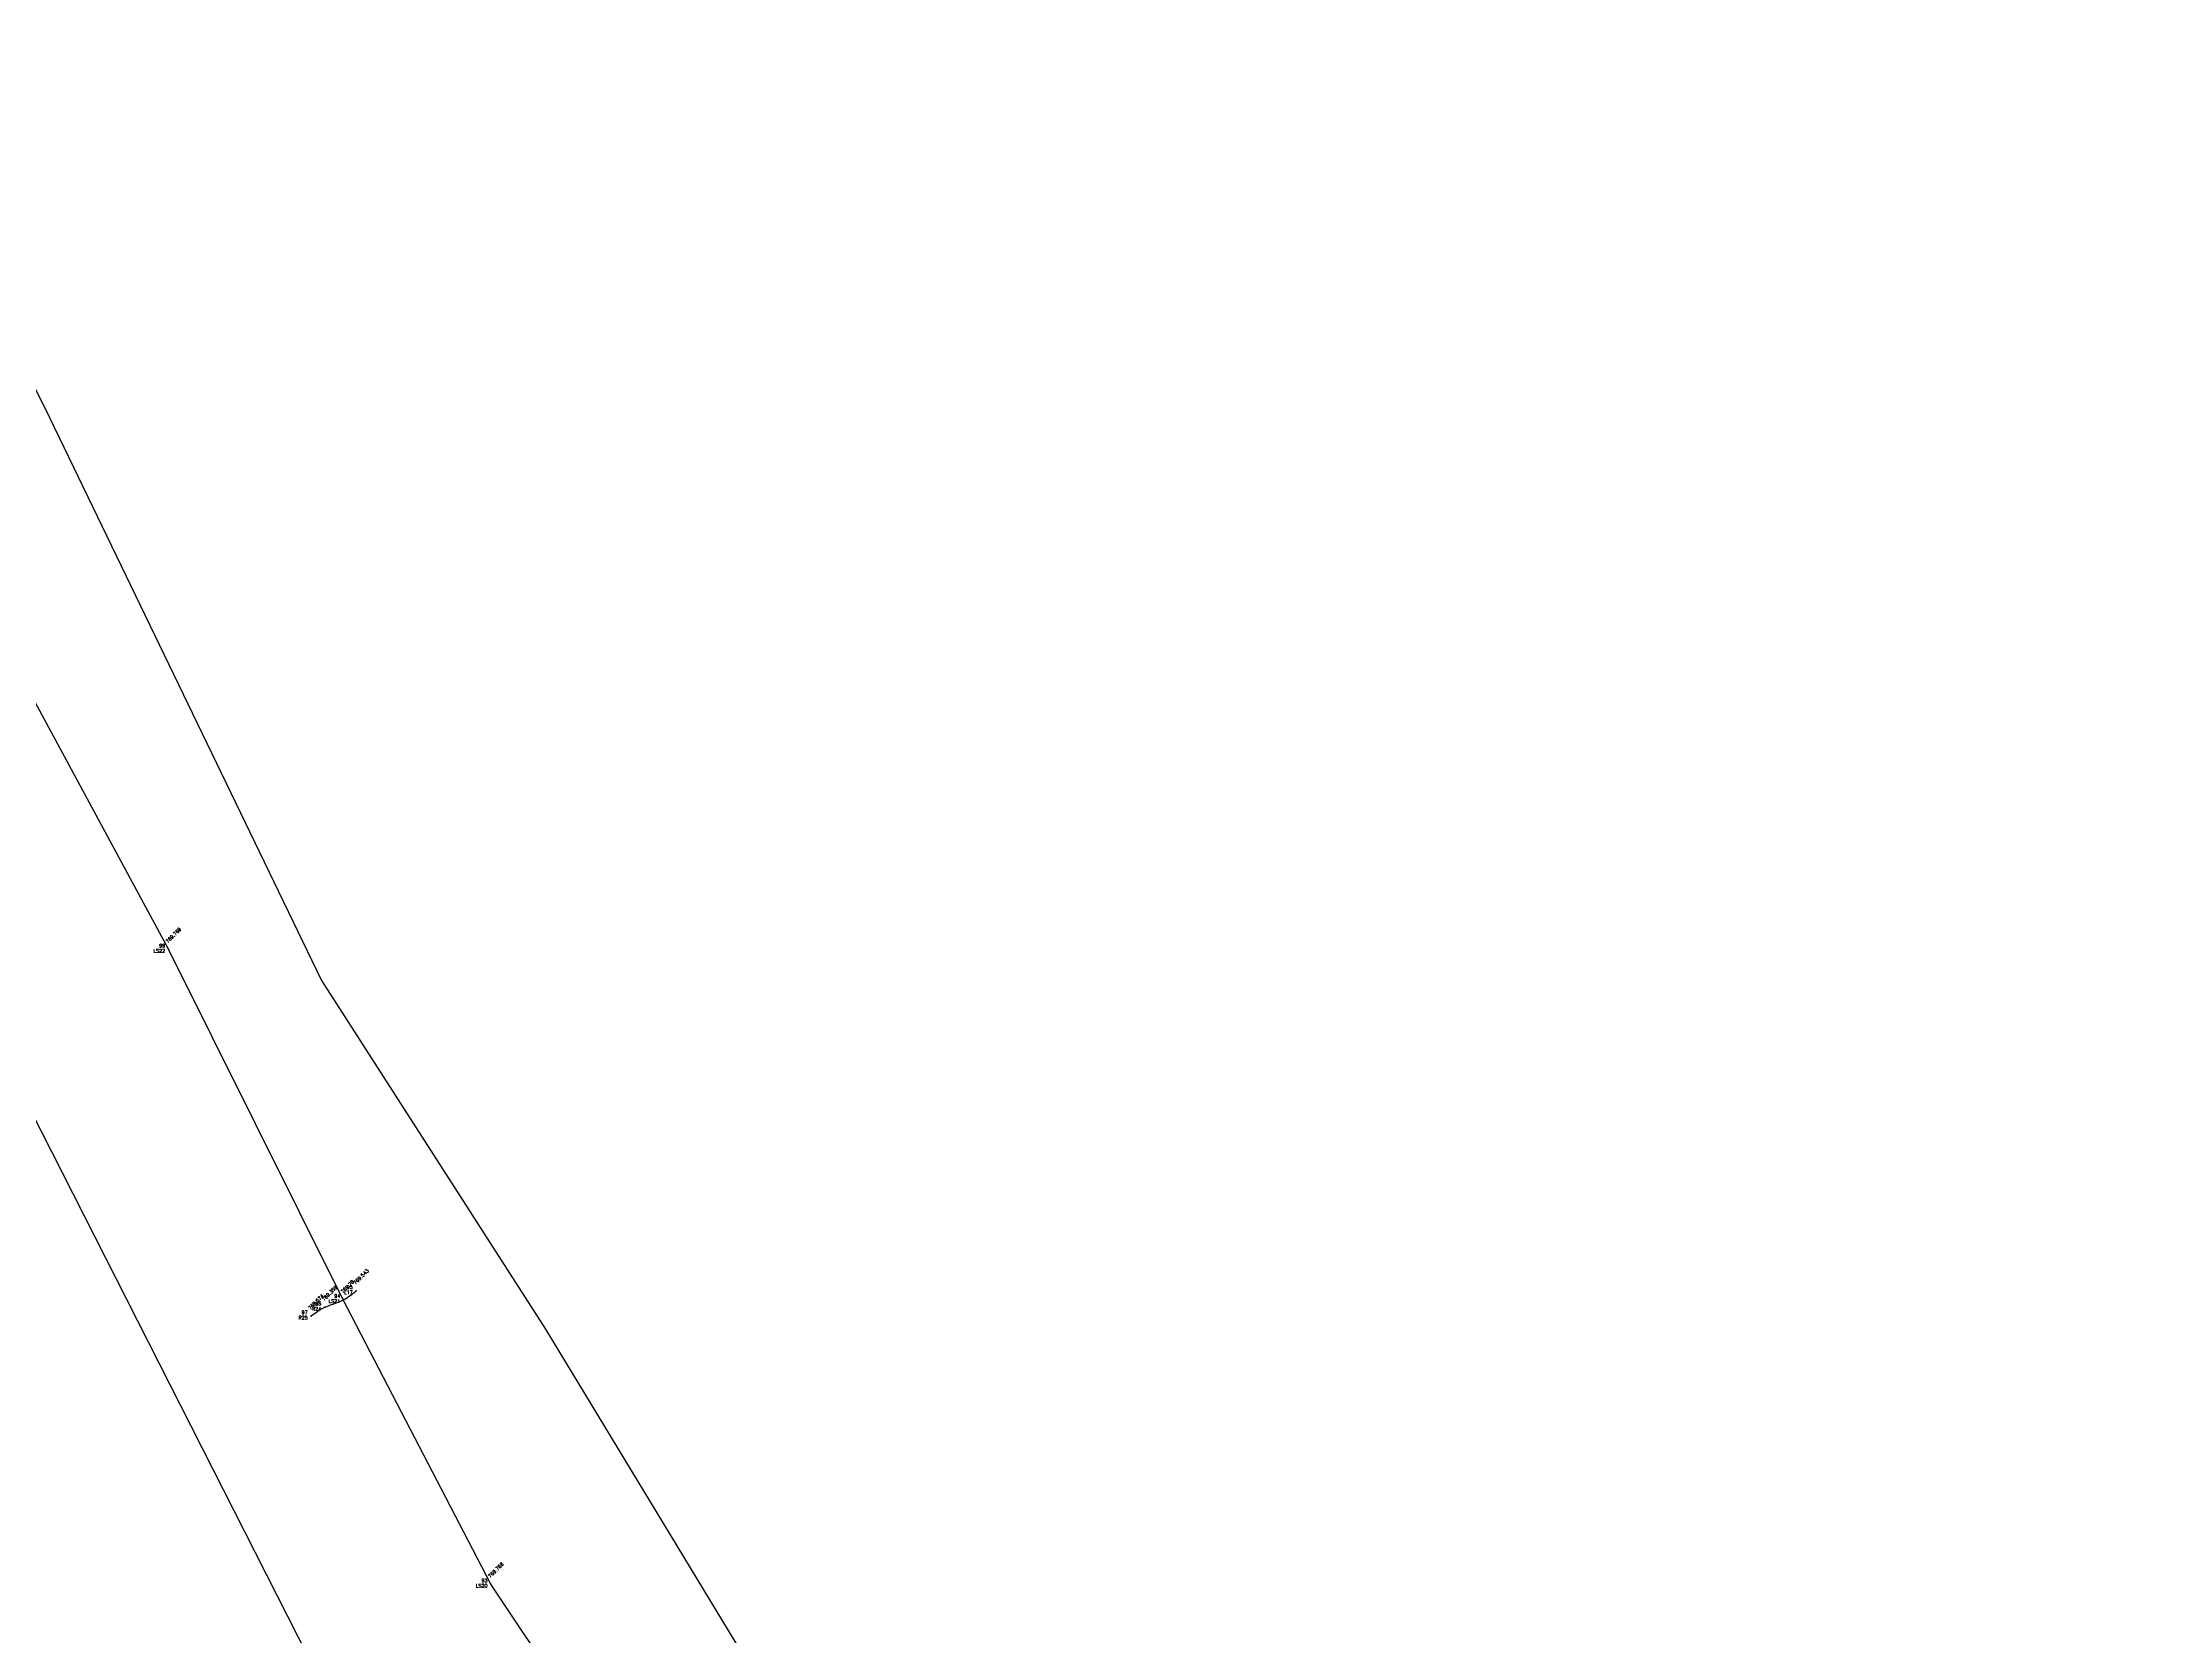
# Model space of a CAD drawing. Header units: millimetres. Extents: x 505 to 14020, y 627 to 6964.
# Drawn here: x 2294 to 3065, y 2438 to 3021 of the extents above; entities that cross this region are included whole.
import ezdxf
from ezdxf.enums import TextEntityAlignment as Align

# ---------------------------------------------------------------- set-up
doc = ezdxf.new("R2010")
doc.units = ezdxf.units.MM
for name, color, linetype in [('Boundary', 6, 'Continuous'), ('Points', 7, 'Continuous'), ('Points-ELV', 6, 'Continuous'), ('Points-NUM', 4, 'Continuous'), ('Points-TXT', 3, 'Continuous')]:
    doc.layers.add(name, color=color, linetype=linetype)
doc.styles.add('romans', font='romans.shx')

# ---------------------------------------------------------------- blocks, each defined once
blk = doc.blocks.new('POINTS')
at = {"layer": 'Points'}
blk.add_line((0, 0), (0, 0), dxfattribs=at)
blk.add_point((0, 0), dxfattribs=at)
at = {"layer": 'Points-ELV', "style": 'romans'}
blk.add_attdef('ELEV', text='', height=1, rotation=45, dxfattribs=at).set_placement((0, 0), align=Align.BOTTOM_LEFT)
at = {"layer": 'Points-NUM', "style": 'romans'}
blk.add_attdef('PTNUM', text='', height=1, dxfattribs=at).set_placement((0, 0), align=Align.BOTTOM_RIGHT)
at = {"layer": 'Points-TXT', "style": 'romans'}
blk.add_attdef('DESC', text='', height=1, dxfattribs=at).set_placement((0, 0), align=Align.BOTTOM_RIGHT)

msp = doc.modelspace()

# ---------------------------------------------------------------- linework, layer by layer
at = {"elevation": 774.157}
msp.add_lwpolyline([(3017.482, 1791.202), (2927.258, 1878.552), (2860.598, 1945.687), (2837.805, 1954.124), (2808.785, 1981.684), (2752.143, 2049.967), (2680.614, 2132.673), (2611.244, 2228.348), (2537.357, 2339.089), (2458.52, 2457.287), (2404.512, 2561.298), (2340.613, 2689.548), (2275.285, 2810.481)], dxfattribs=at)
msp.add_spline([(2392.732, 2555.366, 768.997), (2397.713, 2558.566, 773.003), (2404.655, 2561.373, 775.152), (2409.233, 2564.608, 773.942)], degree=3)
at = {"layer": 'Boundary'}
msp.add_polyline3d([(2228.837, 3021.461, -3153.612), (2297.076, 2884.095, -3153.612), (2396.568, 2678.151, -3153.612), (2478.455, 2550.527, -3153.612), (2670.625, 2233.513, -3153.612), (2937.902, 1942.741, -3153.612), (3195.505, 1731.814, -3153.612), (3460.66, 1538.917, -3153.612), (3788.393, 1347.597, -3153.612), (3836.16, 1294.989, -3153.612), (3790.343, 1221.922, -3153.612), (3726.003, 1216.077, -3153.612), (3601.224, 1284.273, -3153.612), (3433.553, 1379.747, -3153.612), (3278.554, 1460.608, -3153.612), (3062.038, 1647.02, -3153.612), (2789.977, 1870.424, -3153.612), (2604.758, 2084.754, -3153.612), (2407.697, 2399.078, -3153.612), (2250.715, 2708.174, -3153.612)], dxfattribs=at)

# ---------------------------------------------------------------- block references
at = {"layer": 'Points', "linetype": 'Continuous'}
ref = msp.add_blockref('POINTS', (2340.613, 2689.548, 775.096), dxfattribs=dict(at, xscale=5.103748448430278, yscale=5.103748448430278, zscale=5.103748448430278))
ref.add_attrib('PTNUM', '99', dxfattribs={"layer": 'Points-NUM', "height": 1.2759, "style": 'romans'}).set_placement((2339.337, 2689.867, 775.096), align=Align.BOTTOM_RIGHT)
ref.add_attrib('DESC', 'LS22', dxfattribs={"layer": 'Points-TXT', "height": 1.2759, "style": 'romans'}).set_placement((2339.337, 2687.953, 775.096), align=Align.BOTTOM_RIGHT)
ref.add_attrib('ELEV', '769.769', dxfattribs={"layer": 'Points-ELV', "height": 1.2759, "rotation": 45, "style": 'romans'}).set_placement((2340.613, 2691.462, 775.096), align=Align.BOTTOM_LEFT)
ref = msp.add_blockref('POINTS', (2404.655, 2561.373, 775.152), dxfattribs=dict(at, xscale=5.103748448430278, yscale=5.103748448430278, zscale=5.103748448430278))
ref.add_attrib('PTNUM', '94', dxfattribs={"layer": 'Points-NUM', "height": 1.2759, "style": 'romans'}).set_placement((2403.379, 2561.692, 775.152), align=Align.BOTTOM_RIGHT)
ref.add_attrib('DESC', 'LS21', dxfattribs={"layer": 'Points-TXT', "height": 1.2759, "style": 'romans'}).set_placement((2403.379, 2559.778, 775.152), align=Align.BOTTOM_RIGHT)
ref.add_attrib('ELEV', '769.78', dxfattribs={"layer": 'Points-ELV', "height": 1.2759, "rotation": 45, "style": 'romans'}).set_placement((2404.655, 2563.287, 775.152), align=Align.BOTTOM_LEFT)
ref = msp.add_blockref('POINTS', (2409.233, 2564.608, 773.942), dxfattribs=dict(at, xscale=5.103748448430278, yscale=5.103748448430278, zscale=5.103748448430278))
ref.add_attrib('PTNUM', '95', dxfattribs={"layer": 'Points-NUM', "height": 1.2759, "style": 'romans'}).set_placement((2407.957, 2564.927, 773.942), align=Align.BOTTOM_RIGHT)
ref.add_attrib('DESC', 'L17', dxfattribs={"layer": 'Points-TXT', "height": 1.2759, "style": 'romans'}).set_placement((2407.957, 2563.013, 773.942), align=Align.BOTTOM_RIGHT)
ref.add_attrib('ELEV', '769.543', dxfattribs={"layer": 'Points-ELV', "height": 1.2759, "rotation": 45, "style": 'romans'}).set_placement((2409.233, 2566.522, 773.942), align=Align.BOTTOM_LEFT)
ref = msp.add_blockref('POINTS', (2392.732, 2555.366, 768.997), dxfattribs=dict(at, xscale=5.103748448430278, yscale=5.103748448430278, zscale=5.103748448430278))
ref.add_attrib('PTNUM', '97', dxfattribs={"layer": 'Points-NUM', "height": 1.2759, "style": 'romans'}).set_placement((2391.456, 2555.685, 768.997), align=Align.BOTTOM_RIGHT)
ref.add_attrib('DESC', 'R25', dxfattribs={"layer": 'Points-TXT', "height": 1.2759, "style": 'romans'}).set_placement((2391.456, 2553.771, 768.997), align=Align.BOTTOM_RIGHT)
ref.add_attrib('ELEV', '768.574', dxfattribs={"layer": 'Points-ELV', "height": 1.2759, "rotation": 45, "style": 'romans'}).set_placement((2392.732, 2557.279, 768.997), align=Align.BOTTOM_LEFT)
ref = msp.add_blockref('POINTS', (2397.713, 2558.566, 773.003), dxfattribs=dict(at, xscale=5.103748448430278, yscale=5.103748448430278, zscale=5.103748448430278))
ref.add_attrib('PTNUM', '96', dxfattribs={"layer": 'Points-NUM', "height": 1.2759, "style": 'romans'}).set_placement((2396.438, 2558.885, 773.003), align=Align.BOTTOM_RIGHT)
ref.add_attrib('DESC', 'R24', dxfattribs={"layer": 'Points-TXT', "height": 1.2759, "style": 'romans'}).set_placement((2396.438, 2556.971, 773.003), align=Align.BOTTOM_RIGHT)
ref.add_attrib('ELEV', '769.359', dxfattribs={"layer": 'Points-ELV', "height": 1.2759, "rotation": 45, "style": 'romans'}).set_placement((2397.713, 2560.479, 773.003), align=Align.BOTTOM_LEFT)
ref = msp.add_blockref('POINTS', (2458.52, 2457.287, 775.08), dxfattribs=dict(at, xscale=5.103748448430278, yscale=5.103748448430278, zscale=5.103748448430278))
ref.add_attrib('PTNUM', '93', dxfattribs={"layer": 'Points-NUM', "height": 1.2759, "style": 'romans'}).set_placement((2457.244, 2457.606, 775.08), align=Align.BOTTOM_RIGHT)
ref.add_attrib('DESC', 'LS20', dxfattribs={"layer": 'Points-TXT', "height": 1.2759, "style": 'romans'}).set_placement((2457.244, 2455.692, 775.08), align=Align.BOTTOM_RIGHT)
ref.add_attrib('ELEV', '769.766', dxfattribs={"layer": 'Points-ELV', "height": 1.2759, "rotation": 45, "style": 'romans'}).set_placement((2458.52, 2459.201, 775.08), align=Align.BOTTOM_LEFT)

doc.saveas('drawing.dxf')
